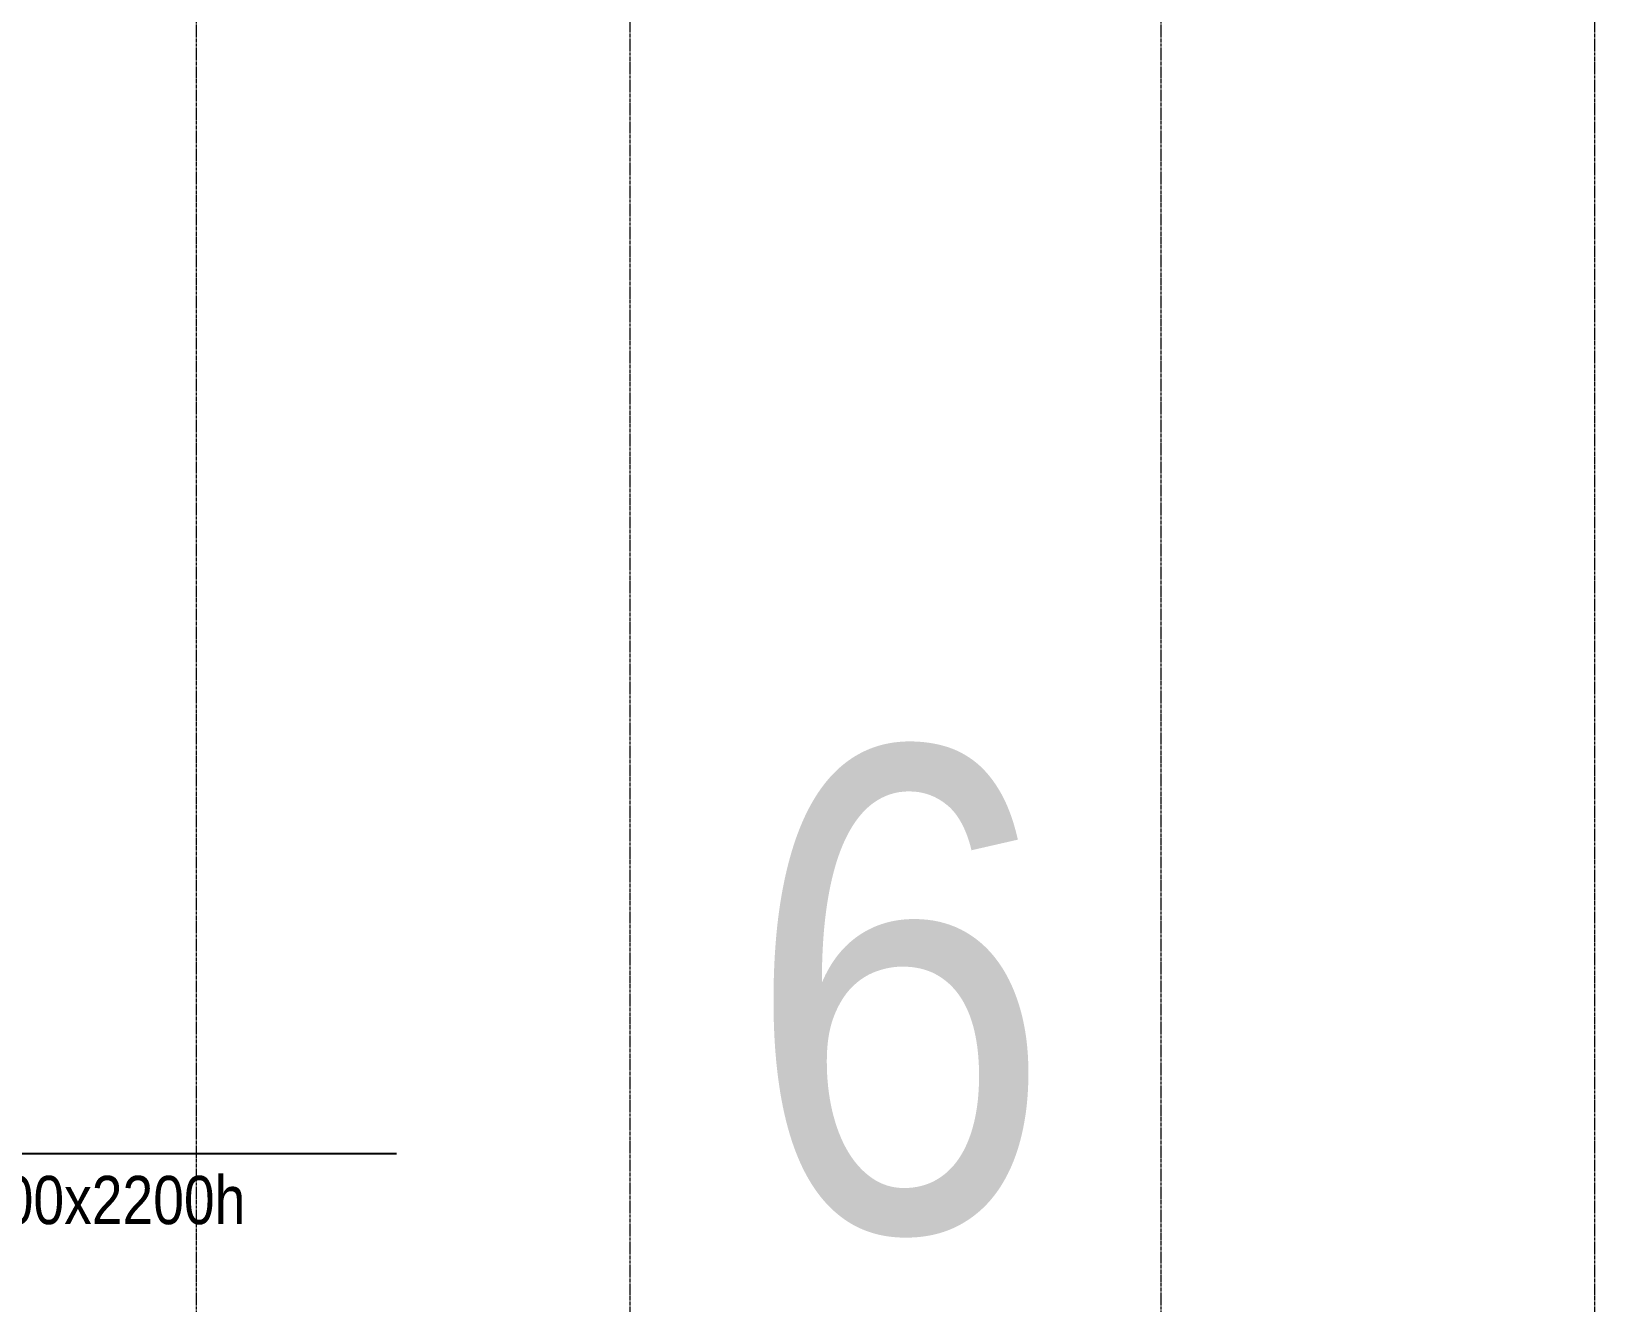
# Model space of a CAD drawing. Header units: millimetres. Extents: x -231292 to 573618, y -153144 to 564035.
# Drawn here: x 125902 to 135629, y 383291 to 391202 of the extents above; entities that cross this region are included whole.
import ezdxf
from ezdxf import colors
from ezdxf.entities.mleader import LeaderData, LeaderLine
from ezdxf.math import Vec2, Vec3

# ---------------------------------------------------------------- set-up
doc = ezdxf.new("R2010")
doc.units = ezdxf.units.MM
doc.linetypes.add('CENTER2', pattern=[28.575000000000003, 19.05, -3.175, 3.175, -3.175])
doc.layers.add('АИ_Текст', color=250, linetype='Continuous', lineweight=13)
doc.layers.add('РД_Оси_100', color=250, linetype='Continuous', lineweight=0)
doc.layers.add('АР_Делит', color=250, linetype='Continuous', lineweight=0, plot=False)
doc.styles.add('style1', font='ARIALN.TTF')

# ---------------------------------------------------------------- blocks, each defined once
blk = doc.blocks.new('СОШ_2200_АР_ОСИ_М100_28.05.24')
at = {"layer": 'РД_Оси_100', "linetype": 'CENTER2'}
for p, q in [((79199.99999999965, -6155.000000000844), (79199.99999999965, 139938.6787630788)), ((85199.99999999965, -6155.000000000844), (85199.99999999965, 139938.6787630788))]:
    blk.add_line(p, q, dxfattribs=at)
for points in [[(76499.99999999994, 139938.6787630788), (76500, -6155.000000000873)], [(82499.99999999994, 139938.6787630788), (82500, -6155.000000000873)]]:
    blk.add_lwpolyline(points, dxfattribs=at)

msp = doc.modelspace()

# ---------------------------------------------------------------- block references
at = {"layer": 'РД_Оси_100'}
msp.add_blockref('СОШ_2200_АР_ОСИ_М100_28.05.24', (50428.76765928075, 366201.7525311889), dxfattribs=at)

# ---------------------------------------------------------------- texts
at = {"layer": 'АР_Делит', "insert": (131301.3324889609, 385217.514742546), "char_height": 3000, "width": 19035, "attachment_point": 5, "style": 'style1'}
msp.add_mtext('6', dxfattribs=at)
msp.add_mtext('6', dxfattribs=at)

# ---------------------------------------------------------------- leaders
at = {"layer": 'АИ_Текст', "lineweight": 5}
ml = msp.add_multileader_mtext('Standard', dxfattribs=at)
ml.set_content('Лифт №2\\Pкабина 2100х1100х2200h\\PQ=1000 кг', color=256, style='style1')
ml.set_leader_properties(color=256)
ml.build(insert=Vec2(0, 0))
ml.multileader.update_dxf_attribs({"has_dogleg": 0, "text_left_attachment_type": 6, "text_right_attachment_type": 6, "arrow_head_size": 300, "scale": 100})
ctx = ml.context
ctx.base_point, ctx.scale, ctx.char_height, ctx.arrow_head_size, ctx.landing_gap_size, ctx.plane_origin, ctx.plane_x_axis, ctx.plane_y_axis = Vec3(123149.0079946157, 384220.3136958741), 100, 300, 300, 50, Vec3(120870.9543310995, 381713.9653330589), Vec3(1, 1.017037829441319e-08), Vec3(-1.017037829441319e-08, 1)
ctx.left_attachment, ctx.right_attachment = 6, 6
notes = []
notes.append((ctx, [(1, (1, 1, 0), (122349.0079946157, 384220.3136877378), (1, 1.017037829441319e-08), 800.0000000000005, [(0, [(115799.407382163, 380294.3064842406)], 0, [])])]))
ctx.mtext.insert, ctx.mtext.text_direction, ctx.mtext.rotation, ctx.mtext.flow_direction = Vec3(123199.0079909544, 384580.3136963826), Vec3(1, 1.017037829441319e-08), 1.017037829441319e-08, 5
for ctx, leaders in notes:
    for number, flags, end, landing, length, lines in leaders:
        leader = LeaderData()
        leader.index, (leader.has_last_leader_line, leader.has_dogleg_vector, leader.attachment_direction) = number, flags
        leader.last_leader_point, leader.dogleg_vector, leader.dogleg_length = Vec3(end), Vec3(landing), length
        for number, points, colour, breaks in lines:
            line = LeaderLine()
            line.index, line.vertices, line.color, line.breaks = number, Vec3.list(points), colors.encode_raw_color(colour), breaks
            leader.lines.append(line)
        ctx.leaders.append(leader)

doc.saveas('drawing.dxf')
